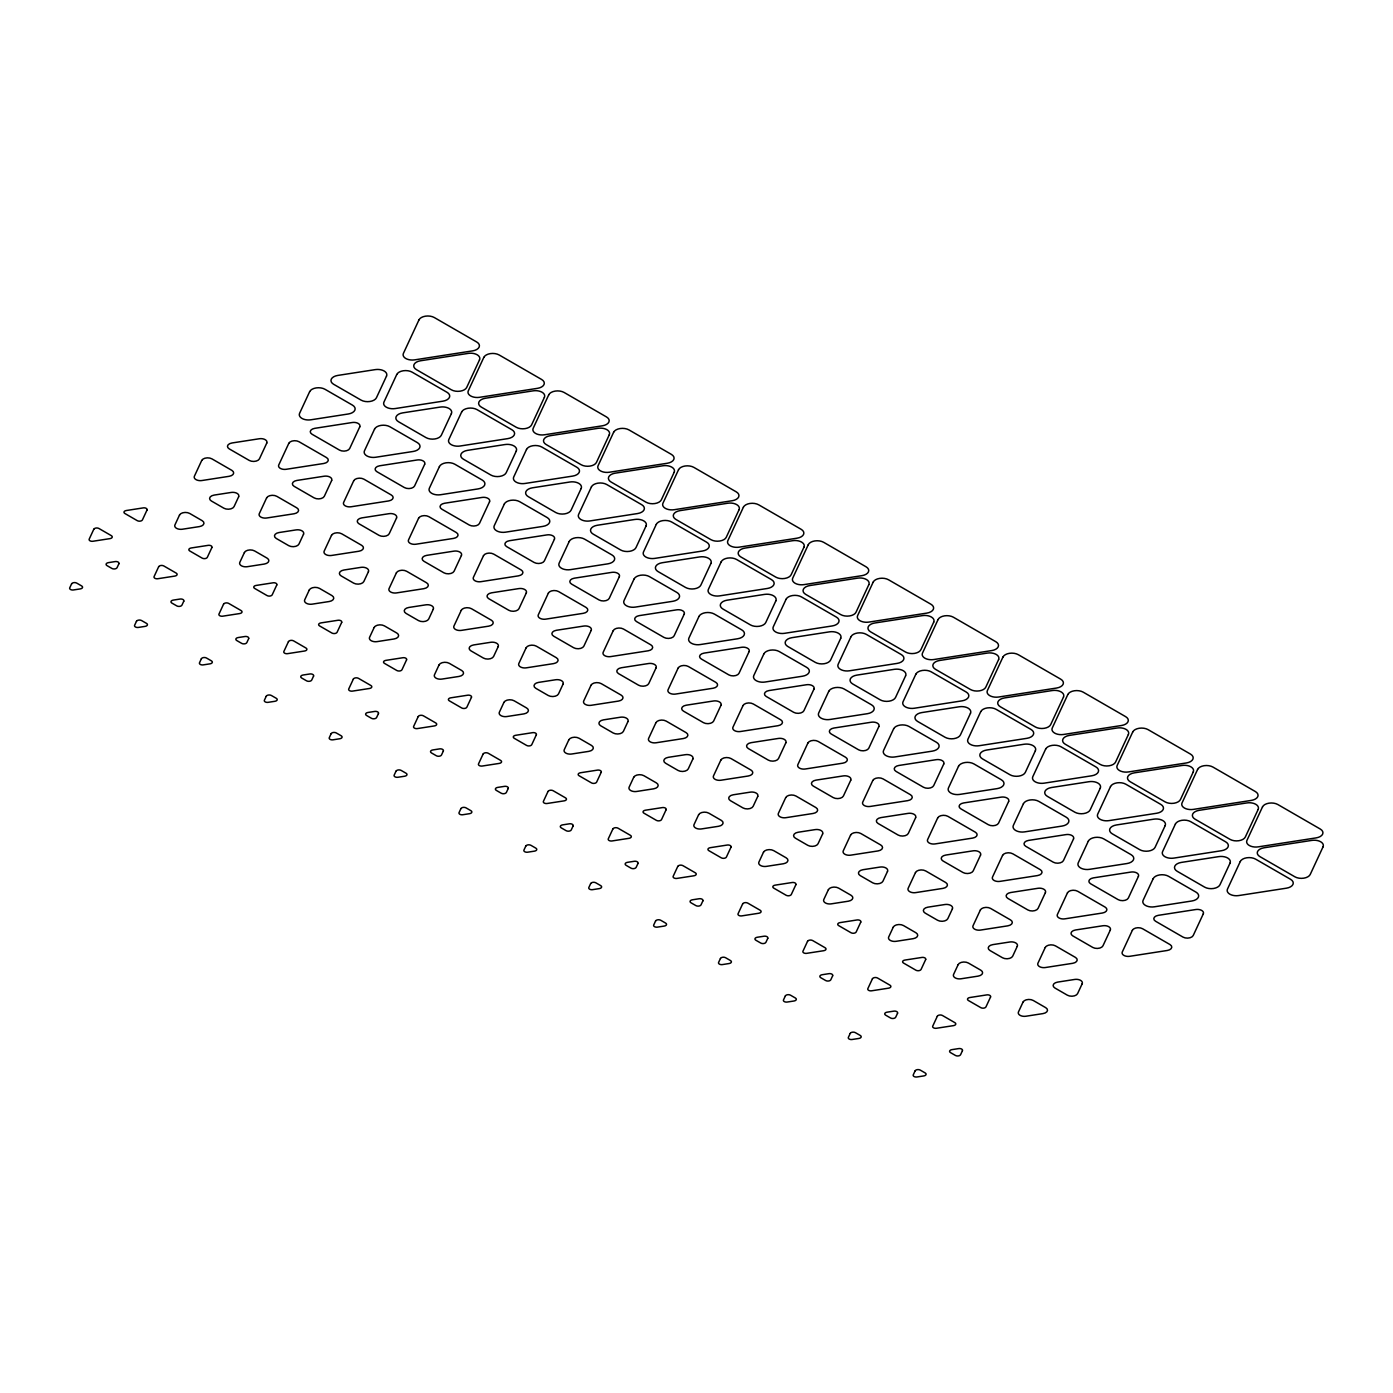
<?xml version="1.0" encoding="UTF-8"?>
<svg xmlns="http://www.w3.org/2000/svg" width="1393" height="1393" viewBox="0 0 1393 1393"><rect width="100%" height="100%" fill="white"/><g stroke="black" fill="none" stroke-linecap="round" stroke-linejoin="round"><path stroke-width="1.5" d="M93.784 529.27L89.222 539.091A3.065 1.759 0 0 0 90.005 540.797A3.065 1.759 0 0 0 92.965 541.25L109.995 538.621A3.065 1.759 0 0 0 111.353 535.661L98.903 528.469A3.065 1.759 0 0 0 93.784 529.27M71.583 583.876L69.754 587.794A3.065 1.759 0 0 0 70.538 589.5A3.065 1.759 0 0 0 73.498 589.953L80.289 588.908A3.065 1.759 0 0 0 81.665 585.948L76.685 583.075A3.065 1.759 0 0 0 71.583 583.876M118.875 563.747L117.064 567.682A3.065 1.759 0 0 1 111.945 568.466L106.965 565.593A3.065 1.759 0 0 1 108.341 562.65L115.131 561.588A3.065 1.759 0 0 1 118.092 562.041A3.065 1.759 0 0 1 118.875 563.747M146.996 510.064L142.434 519.885A3.065 1.759 0 0 1 137.315 520.686L124.848 513.477A3.065 1.759 0 0 1 126.223 510.534L143.253 507.888A3.065 1.759 0 0 1 146.213 508.358A3.065 1.759 0 0 1 146.996 510.064M201.724 460.456L194.411 476.197A6.112 3.535 0 0 0 195.995 479.61A6.112 3.535 0 0 0 201.898 480.533L229.166 476.302A6.112 3.535 0 0 0 231.9 470.399L211.945 458.872A6.112 3.535 0 0 0 201.724 460.456M179.505 515.062L174.943 524.9A6.112 3.535 0 0 0 176.528 528.313A6.112 3.535 0 0 0 182.431 529.218L199.46 526.589A6.112 3.535 0 0 0 202.194 520.686L189.744 513.477A6.112 3.535 0 0 0 179.505 515.062M158.663 566.725L154.101 576.563A3.065 1.759 0 0 0 154.902 578.269A3.065 1.759 0 0 0 157.844 578.722L174.874 576.075A3.065 1.759 0 0 0 176.249 573.132L163.782 565.941A3.065 1.759 0 0 0 158.663 566.725M136.462 621.33L134.633 625.248A3.065 1.759 0 0 0 135.434 626.954A3.065 1.759 0 0 0 138.395 627.425L145.185 626.362A3.065 1.759 0 0 0 146.544 623.402L141.581 620.547A3.065 1.759 0 0 0 136.462 621.33M183.772 601.219L181.943 605.137A3.065 1.759 0 0 1 176.824 605.92L171.861 603.065A3.065 1.759 0 0 1 173.237 600.104L180.028 599.06A3.065 1.759 0 0 1 182.971 599.512A3.065 1.759 0 0 1 183.772 601.219M211.893 547.519L207.313 557.357A3.065 1.759 0 0 1 202.194 558.14L189.744 550.949A3.065 1.759 0 0 1 191.12 547.989L208.149 545.36A3.065 1.759 0 0 1 211.092 545.812A3.065 1.759 0 0 1 211.893 547.519M238.638 496.779L234.059 506.617A6.112 3.535 0 0 1 223.838 508.184L211.37 500.992A6.112 3.535 0 0 1 214.104 495.09L231.134 492.46A6.112 3.535 0 0 1 237.054 493.366A6.112 3.535 0 0 1 238.638 496.779M266.76 443.078L259.446 458.819A6.112 3.535 0 0 1 249.208 460.404L229.253 448.894A6.112 3.535 0 0 1 232.004 442.974L259.255 438.76A6.112 3.535 0 0 1 265.175 439.666A6.112 3.535 0 0 1 266.76 443.078M309.646 391.659L299.599 413.303A9.176 5.293 0 0 0 301.968 418.422A9.176 5.293 0 0 0 310.831 419.798L348.337 413.982A9.176 5.293 0 0 0 352.446 405.119L325.004 389.291A9.176 5.293 0 0 0 309.646 391.659M288.821 443.305L278.757 464.966A6.112 3.535 0 0 0 280.341 468.379A6.112 3.535 0 0 0 286.244 469.284L323.751 463.486A6.112 3.535 0 0 0 326.484 457.566L299.042 441.738A6.112 3.535 0 0 0 288.821 443.305M266.603 497.928L259.29 513.669A6.112 3.535 0 0 0 260.874 517.082A6.112 3.535 0 0 0 266.777 517.987L294.045 513.773A6.112 3.535 0 0 0 296.796 507.853L276.841 496.343A6.112 3.535 0 0 0 266.603 497.928M244.402 552.533L239.822 562.354A6.112 3.535 0 0 0 241.407 565.767A6.112 3.535 0 0 0 247.327 566.69L264.357 564.043A6.112 3.535 0 0 0 267.09 558.14L254.623 550.949A6.112 3.535 0 0 0 244.402 552.533M223.559 604.179L218.997 614.017A3.065 1.759 0 0 0 219.781 615.723A3.065 1.759 0 0 0 222.741 616.176L239.77 613.547A3.065 1.759 0 0 0 241.128 610.587L228.678 603.395A3.065 1.759 0 0 0 223.559 604.179M201.341 658.802L199.53 662.72A3.065 1.759 0 0 0 200.313 664.426A3.065 1.759 0 0 0 203.274 664.879L210.064 663.834A3.065 1.759 0 0 0 211.44 660.874L206.46 658.001A3.065 1.759 0 0 0 201.341 658.802M248.651 638.673L246.84 642.591A3.065 1.759 0 0 1 241.72 643.392L236.74 640.519A3.065 1.759 0 0 1 238.116 637.559L244.907 636.514A3.065 1.759 0 0 1 247.867 636.967A3.065 1.759 0 0 1 248.651 638.673M276.772 584.973L272.21 594.811A3.065 1.759 0 0 1 267.09 595.595L254.623 588.403A3.065 1.759 0 0 1 255.999 585.46L273.028 582.814A3.065 1.759 0 0 1 275.988 583.267A3.065 1.759 0 0 1 276.772 584.973M303.517 534.233L298.955 544.071A6.112 3.535 0 0 1 288.717 545.656L276.267 538.464A6.112 3.535 0 0 1 279 532.544L296.03 529.915A6.112 3.535 0 0 1 301.933 530.82A6.112 3.535 0 0 1 303.517 534.233M331.638 480.55L324.325 496.291A6.112 3.535 0 0 1 314.087 497.858L294.149 486.349A6.112 3.535 0 0 1 296.883 480.446L324.151 476.214A6.112 3.535 0 0 1 330.054 477.137A6.112 3.535 0 0 1 331.638 480.55M359.76 426.85L349.695 448.494A6.112 3.535 0 0 1 339.457 450.078L312.032 434.233A6.112 3.535 0 0 1 314.766 428.33L352.272 422.514A6.112 3.535 0 0 1 358.175 423.437A6.112 3.535 0 0 1 359.76 426.85M386.505 376.11L376.441 397.754A9.176 5.293 0 0 1 361.1 400.122L333.658 384.294A9.176 5.293 0 0 1 337.768 375.431L375.274 369.615A9.176 5.293 0 0 1 384.137 370.991A9.176 5.293 0 0 1 386.505 376.11M418.962 319.902L403.413 353.369A9.176 5.293 0 0 0 405.781 358.489A9.176 5.293 0 0 0 414.644 359.864L472.61 350.879A9.176 5.293 0 0 0 476.737 342.016L434.303 317.534A9.176 5.293 0 0 0 418.962 319.902M396.744 374.508L383.946 402.072A9.176 5.293 0 0 0 386.314 407.191A9.176 5.293 0 0 0 395.177 408.567L442.922 401.167A9.176 5.293 0 0 0 447.031 392.304L412.102 372.14A9.176 5.293 0 0 0 396.744 374.508M374.543 429.114L364.478 450.775A9.176 5.293 0 0 0 366.847 455.894A9.176 5.293 0 0 0 375.727 457.252L413.216 451.454A9.176 5.293 0 0 0 417.325 442.591L389.883 426.746A9.176 5.293 0 0 0 374.543 429.114M353.7 480.777L343.636 502.42A6.112 3.535 0 0 0 345.22 505.833A6.112 3.535 0 0 0 351.14 506.756L388.63 500.94A6.112 3.535 0 0 0 391.381 495.037L363.939 479.192A6.112 3.535 0 0 0 353.7 480.777M331.499 535.382L324.186 551.123A6.112 3.535 0 0 0 325.753 554.536A6.112 3.535 0 0 0 331.673 555.441L358.941 551.228A6.112 3.535 0 0 0 361.675 545.325L341.72 533.798A6.112 3.535 0 0 0 331.499 535.382M309.281 589.988L304.719 599.826A6.112 3.535 0 0 0 306.303 603.239A6.112 3.535 0 0 0 312.206 604.144L329.236 601.515A6.112 3.535 0 0 0 331.969 595.595L319.519 588.403A6.112 3.535 0 0 0 309.281 589.988M288.438 641.651L283.876 651.471A3.065 1.759 0 0 0 284.66 653.178A3.065 1.759 0 0 0 287.62 653.648L304.649 651.001A3.065 1.759 0 0 0 306.025 648.058L293.557 640.85A3.065 1.759 0 0 0 288.438 641.651M266.237 696.256L264.409 700.174A3.065 1.759 0 0 0 265.21 701.88A3.065 1.759 0 0 0 268.152 702.333L274.943 701.288A3.065 1.759 0 0 0 276.319 698.328L271.356 695.473A3.065 1.759 0 0 0 266.237 696.256M313.547 676.145L311.719 680.063A3.065 1.759 0 0 1 306.599 680.846L301.637 677.991A3.065 1.759 0 0 1 302.995 675.03L309.786 673.986A3.065 1.759 0 0 1 312.746 674.438A3.065 1.759 0 0 1 313.547 676.145M341.668 622.445L337.089 632.265A3.065 1.759 0 0 1 331.969 633.066L319.519 625.875A3.065 1.759 0 0 1 320.895 622.915L337.907 620.285A3.065 1.759 0 0 1 340.867 620.738A3.065 1.759 0 0 1 341.668 622.445M368.414 571.705L363.834 581.525A6.112 3.535 0 0 1 353.613 583.11L341.146 575.918A6.112 3.535 0 0 1 343.879 570.016L360.909 567.369A6.112 3.535 0 0 1 366.829 568.292A6.112 3.535 0 0 1 368.414 571.705M396.535 518.004L389.204 533.745A6.112 3.535 0 0 1 378.983 535.33L359.028 523.803A6.112 3.535 0 0 1 361.762 517.9L389.03 513.686A6.112 3.535 0 0 1 394.95 514.592A6.112 3.535 0 0 1 396.535 518.004M424.656 464.304L414.592 485.965A6.112 3.535 0 0 1 404.353 487.533L376.911 471.705A6.112 3.535 0 0 1 379.662 465.784L417.151 459.986A6.112 3.535 0 0 1 423.072 460.891A6.112 3.535 0 0 1 424.656 464.304M451.402 413.564L441.337 435.225A9.176 5.293 0 0 1 425.979 437.594L398.537 421.748A9.176 5.293 0 0 1 402.647 412.885L440.153 407.087A9.176 5.293 0 0 1 449.016 408.445A9.176 5.293 0 0 1 451.402 413.564M479.505 359.864L466.707 387.428A9.176 5.293 0 0 1 451.349 389.796L416.42 369.633A9.176 5.293 0 0 1 420.529 360.77L468.274 353.387A9.176 5.293 0 0 1 477.137 354.745A9.176 5.293 0 0 1 479.505 359.864M483.841 357.357L468.292 390.824A9.176 5.293 0 0 0 470.66 395.943A9.176 5.293 0 0 0 479.54 397.318L537.506 388.334A9.176 5.293 0 0 0 541.616 379.471L499.199 354.989A9.176 5.293 0 0 0 483.841 357.357M461.64 411.98L448.825 439.526A9.176 5.293 0 0 0 451.21 444.646A9.176 5.293 0 0 0 460.073 446.021L507.801 438.621A9.176 5.293 0 0 0 511.91 429.758L476.981 409.594A9.176 5.293 0 0 0 461.64 411.98M439.422 466.585L429.357 488.229A9.176 5.293 0 0 0 431.743 493.348A9.176 5.293 0 0 0 440.606 494.724L478.112 488.908A9.176 5.293 0 0 0 482.222 480.045L454.78 464.2A9.176 5.293 0 0 0 439.422 466.585M418.596 518.231L408.532 539.892A6.112 3.535 0 0 0 410.117 543.305A6.112 3.535 0 0 0 416.019 544.21L453.526 538.412A6.112 3.535 0 0 0 456.26 532.492L428.818 516.646A6.112 3.535 0 0 0 418.596 518.231M396.378 572.854L389.065 588.577A6.112 3.535 0 0 0 390.649 591.99A6.112 3.535 0 0 0 396.552 592.913L423.82 588.682A6.112 3.535 0 0 0 426.554 582.779L406.617 571.269A6.112 3.535 0 0 0 396.378 572.854M374.177 627.459L369.598 637.28A6.112 3.535 0 0 0 371.182 640.693A6.112 3.535 0 0 0 377.103 641.616L394.115 638.969A6.112 3.535 0 0 0 396.866 633.066L384.398 625.875A6.112 3.535 0 0 0 374.177 627.459M353.334 679.105L348.755 688.943A3.065 1.759 0 0 0 349.556 690.649A3.065 1.759 0 0 0 352.516 691.102L369.545 688.473A3.065 1.759 0 0 0 370.904 685.513L358.454 678.321A3.065 1.759 0 0 0 353.334 679.105M331.116 733.711L329.305 737.646A3.065 1.759 0 0 0 330.089 739.352A3.065 1.759 0 0 0 333.049 739.805L339.84 738.743A3.065 1.759 0 0 0 341.215 735.8L336.235 732.927A3.065 1.759 0 0 0 331.116 733.711M378.426 713.599L376.598 717.517A3.065 1.759 0 0 1 371.496 718.318L366.516 715.445A3.065 1.759 0 0 1 367.891 712.485L374.682 711.44A3.065 1.759 0 0 1 377.642 711.893A3.065 1.759 0 0 1 378.426 713.599M406.547 659.899L401.985 669.737A3.065 1.759 0 0 1 396.866 670.521L384.398 663.329A3.065 1.759 0 0 1 385.774 660.386L402.803 657.74A3.065 1.759 0 0 1 405.763 658.192A3.065 1.759 0 0 1 406.547 659.899M433.293 609.159L428.731 618.997A6.112 3.535 0 0 1 418.492 620.581L406.025 613.39A6.112 3.535 0 0 1 408.776 607.47L425.805 604.841A6.112 3.535 0 0 1 431.708 605.746A6.112 3.535 0 0 1 433.293 609.159M461.414 555.476L454.101 571.2A6.112 3.535 0 0 1 443.862 572.784L423.925 561.275A6.112 3.535 0 0 1 426.658 555.372L453.926 551.14A6.112 3.535 0 0 1 459.829 552.063A6.112 3.535 0 0 1 461.414 555.476M489.535 501.776L479.471 523.42A6.112 3.535 0 0 1 469.232 525.004L441.807 509.159A6.112 3.535 0 0 1 444.541 503.256L482.048 497.44A6.112 3.535 0 0 1 487.95 498.363A6.112 3.535 0 0 1 489.535 501.776M516.281 451.036L506.216 472.68A9.176 5.293 0 0 1 490.876 475.048L463.434 459.22A9.176 5.293 0 0 1 467.543 450.357L505.032 444.541A9.176 5.293 0 0 1 513.913 445.917A9.176 5.293 0 0 1 516.281 451.036M544.402 397.336L531.586 424.9A9.176 5.293 0 0 1 516.246 427.268L481.316 407.104A9.176 5.293 0 0 1 485.426 398.241L533.153 390.841A9.176 5.293 0 0 1 542.034 392.217A9.176 5.293 0 0 1 544.402 397.336M548.738 394.828L533.188 428.295A9.176 5.293 0 0 0 535.556 433.415A9.176 5.293 0 0 0 544.419 434.79L602.385 425.805A9.176 5.293 0 0 0 606.495 416.942L564.078 392.443A9.176 5.293 0 0 0 548.738 394.828M526.519 449.434L513.721 476.998A9.176 5.293 0 0 0 516.089 482.117A9.176 5.293 0 0 0 524.952 483.475L572.697 476.093A9.176 5.293 0 0 0 576.806 467.23L541.877 447.066A9.176 5.293 0 0 0 526.519 449.434M504.318 504.04L494.254 525.701A9.176 5.293 0 0 0 496.622 530.82A9.176 5.293 0 0 0 505.485 532.178L542.991 526.38A9.176 5.293 0 0 0 547.101 517.517L519.659 501.672A9.176 5.293 0 0 0 504.318 504.04M483.475 555.703L473.411 577.346A6.112 3.535 0 0 0 474.996 580.759A6.112 3.535 0 0 0 480.916 581.682L518.405 575.866A6.112 3.535 0 0 0 521.156 569.963L493.714 554.118A6.112 3.535 0 0 0 483.475 555.703M461.275 610.308L453.944 626.049A6.112 3.535 0 0 0 455.528 629.462A6.112 3.535 0 0 0 461.449 630.367L488.717 626.154A6.112 3.535 0 0 0 491.45 620.251L471.496 608.724A6.112 3.535 0 0 0 461.275 610.308M439.056 664.914L434.494 674.752A6.112 3.535 0 0 0 436.079 678.165A6.112 3.535 0 0 0 441.981 679.07L459.011 676.441A6.112 3.535 0 0 0 461.745 670.521L449.295 663.329A6.112 3.535 0 0 0 439.056 664.914M418.213 716.577L413.651 726.397A3.065 1.759 0 0 0 414.435 728.104A3.065 1.759 0 0 0 417.395 728.574L434.424 725.927A3.065 1.759 0 0 0 435.8 722.967L423.333 715.776A3.065 1.759 0 0 0 418.213 716.577M396.012 771.182L394.184 775.1A3.065 1.759 0 0 0 394.985 776.806A3.065 1.759 0 0 0 397.928 777.259L404.719 776.214A3.065 1.759 0 0 0 406.094 773.254L401.132 770.399A3.065 1.759 0 0 0 396.012 771.182M443.322 751.071L441.494 754.989A3.065 1.759 0 0 1 436.375 755.772L431.412 752.899A3.065 1.759 0 0 1 432.77 749.956L439.561 748.894A3.065 1.759 0 0 1 442.521 749.364A3.065 1.759 0 0 1 443.322 751.071M471.443 697.371L466.864 707.191A3.065 1.759 0 0 1 461.745 707.992L449.295 700.801A3.065 1.759 0 0 1 450.653 697.841L467.682 695.211A3.065 1.759 0 0 1 470.642 695.664A3.065 1.759 0 0 1 471.443 697.371M498.189 646.631L493.61 656.451A6.112 3.535 0 0 1 483.371 658.036L470.921 650.844A6.112 3.535 0 0 1 473.655 644.942L490.684 642.295A6.112 3.535 0 0 1 496.604 643.218A6.112 3.535 0 0 1 498.189 646.631M526.293 592.93L518.98 608.671A6.112 3.535 0 0 1 508.758 610.256L488.804 598.729A6.112 3.535 0 0 1 491.537 592.826L518.805 588.595A6.112 3.535 0 0 1 524.726 589.518A6.112 3.535 0 0 1 526.293 592.93M554.414 539.23L544.367 560.891A6.112 3.535 0 0 1 534.128 562.459L506.686 546.631A6.112 3.535 0 0 1 509.42 540.71L546.927 534.912A6.112 3.535 0 0 1 552.847 535.817A6.112 3.535 0 0 1 554.414 539.23M581.16 488.49L571.113 510.134A9.176 5.293 0 0 1 555.755 512.52L528.313 496.674A9.176 5.293 0 0 1 532.422 487.811L569.929 481.995A9.176 5.293 0 0 1 578.791 483.371A9.176 5.293 0 0 1 581.16 488.49M609.281 434.79L596.483 462.354A9.176 5.293 0 0 1 581.125 464.722L546.195 444.559A9.176 5.293 0 0 1 550.305 435.696L598.05 428.313A9.176 5.293 0 0 1 606.913 429.671A9.176 5.293 0 0 1 609.281 434.79M613.616 432.283L598.067 465.75A9.176 5.293 0 0 0 600.435 470.869A9.176 5.293 0 0 0 609.316 472.244L667.282 463.26A9.176 5.293 0 0 0 671.391 454.397L628.974 429.915A9.176 5.293 0 0 0 613.616 432.283M591.416 486.888L578.6 514.452A9.176 5.293 0 0 0 580.985 519.572A9.176 5.293 0 0 0 589.848 520.947L637.576 513.547A9.176 5.293 0 0 0 641.685 504.684L606.756 484.52A9.176 5.293 0 0 0 591.416 486.888M569.197 541.511L559.133 563.155A9.176 5.293 0 0 0 561.518 568.274A9.176 5.293 0 0 0 570.381 569.65L607.888 563.834A9.176 5.293 0 0 0 611.997 554.971L584.555 539.126A9.176 5.293 0 0 0 569.197 541.511M548.354 593.157L538.307 614.818A6.112 3.535 0 0 0 539.892 618.231A6.112 3.535 0 0 0 545.795 619.136L583.301 613.32A6.112 3.535 0 0 0 586.035 607.418L558.593 591.572A6.112 3.535 0 0 0 548.354 593.157M526.154 647.762L518.84 663.503A6.112 3.535 0 0 0 520.425 666.916A6.112 3.535 0 0 0 526.328 667.839L553.596 663.608A6.112 3.535 0 0 0 556.329 657.705L536.392 646.195A6.112 3.535 0 0 0 526.154 647.762M503.935 702.385L499.373 712.206A6.112 3.535 0 0 0 500.958 715.619A6.112 3.535 0 0 0 506.86 716.542L523.89 713.895A6.112 3.535 0 0 0 526.641 707.992L514.174 700.801A6.112 3.535 0 0 0 503.935 702.385M483.11 754.031L478.53 763.869A3.065 1.759 0 0 0 479.331 765.575A3.065 1.759 0 0 0 482.291 766.028L499.303 763.399A3.065 1.759 0 0 0 500.679 760.439L488.229 753.247A3.065 1.759 0 0 0 483.11 754.031M460.891 808.636L459.081 812.572A3.065 1.759 0 0 0 459.864 814.278A3.065 1.759 0 0 0 462.824 814.731L469.615 813.669A3.065 1.759 0 0 0 470.973 810.726L466.011 807.853A3.065 1.759 0 0 0 460.891 808.636M508.201 788.525L506.373 792.443A3.065 1.759 0 0 1 501.271 793.244L496.291 790.371A3.065 1.759 0 0 1 497.667 787.411L504.458 786.366A3.065 1.759 0 0 1 507.418 786.819A3.065 1.759 0 0 1 508.201 788.525M536.322 734.825L531.76 744.663A3.065 1.759 0 0 1 526.641 745.447L514.174 738.255A3.065 1.759 0 0 1 515.549 735.312L532.579 732.666A3.065 1.759 0 0 1 535.539 733.118A3.065 1.759 0 0 1 536.322 734.825M563.068 684.085L558.506 693.923A6.112 3.535 0 0 1 548.267 695.507L535.8 688.316A6.112 3.535 0 0 1 538.551 682.396L555.581 679.767A6.112 3.535 0 0 1 561.483 680.672A6.112 3.535 0 0 1 563.068 684.085M591.189 630.385L583.876 646.126A6.112 3.535 0 0 1 573.637 647.71L553.683 636.201A6.112 3.535 0 0 1 556.434 630.28L583.702 626.066A6.112 3.535 0 0 1 589.605 626.972A6.112 3.535 0 0 1 591.189 630.385M619.31 576.702L609.246 598.346A6.112 3.535 0 0 1 599.007 599.93L571.583 584.085A6.112 3.535 0 0 1 574.316 578.182L611.806 572.366A6.112 3.535 0 0 1 617.726 573.289A6.112 3.535 0 0 1 619.31 576.702M646.056 525.962L635.992 547.606A9.176 5.293 0 0 1 620.634 549.974L593.209 534.128A9.176 5.293 0 0 1 597.318 525.265L634.808 519.467A9.176 5.293 0 0 1 643.688 520.843A9.176 5.293 0 0 1 646.056 525.962M674.177 472.262L661.362 499.808A9.176 5.293 0 0 1 646.021 502.194L611.092 482.03A9.176 5.293 0 0 1 615.201 473.167L662.929 465.767A9.176 5.293 0 0 1 671.792 467.143A9.176 5.293 0 0 1 674.177 472.262M678.513 469.754L662.946 503.221A9.176 5.293 0 0 0 665.332 508.341A9.176 5.293 0 0 0 674.195 509.716L732.161 500.731A9.176 5.293 0 0 0 736.27 491.868L693.853 467.369A9.176 5.293 0 0 0 678.513 469.754M656.295 524.36L643.496 551.924A9.176 5.293 0 0 0 645.864 557.043A9.176 5.293 0 0 0 654.727 558.401L702.472 551.019A9.176 5.293 0 0 0 706.582 542.156L671.652 521.992A9.176 5.293 0 0 0 656.295 524.36M634.094 578.966L624.029 600.609A9.176 5.293 0 0 0 626.397 605.729A9.176 5.293 0 0 0 635.26 607.104L672.767 601.306A9.176 5.293 0 0 0 676.876 592.443L649.434 576.598A9.176 5.293 0 0 0 634.094 578.966M613.251 630.629L603.186 652.272A6.112 3.535 0 0 0 604.771 655.685A6.112 3.535 0 0 0 610.691 656.591L648.18 650.792A6.112 3.535 0 0 0 650.914 644.889L623.489 629.044A6.112 3.535 0 0 0 613.251 630.629M591.032 685.234L583.719 700.975A6.112 3.535 0 0 0 585.304 704.388A6.112 3.535 0 0 0 591.224 705.293L618.475 701.079A6.112 3.535 0 0 0 621.226 695.159L601.271 683.65A6.112 3.535 0 0 0 591.032 685.234M568.832 739.84L564.269 749.678A6.112 3.535 0 0 0 565.837 753.091A6.112 3.535 0 0 0 571.757 753.996L588.786 751.367A6.112 3.535 0 0 0 591.52 745.447L579.07 738.255A6.112 3.535 0 0 0 568.832 739.84M547.989 791.503L543.427 801.323A3.065 1.759 0 0 0 544.21 803.03A3.065 1.759 0 0 0 547.17 803.482L564.2 800.853A3.065 1.759 0 0 0 565.575 797.893L553.108 790.702A3.065 1.759 0 0 0 547.989 791.503M525.788 846.108L523.96 850.026A3.065 1.759 0 0 0 524.761 851.732A3.065 1.759 0 0 0 527.703 852.185L534.494 851.14A3.065 1.759 0 0 0 535.87 848.18L530.907 845.307A3.065 1.759 0 0 0 525.788 846.108M573.08 825.997L571.269 829.915A3.065 1.759 0 0 1 566.15 830.698L561.187 827.825A3.065 1.759 0 0 1 562.546 824.882L569.337 823.82A3.065 1.759 0 0 1 572.297 824.29A3.065 1.759 0 0 1 573.08 825.997M601.201 772.297L596.639 782.117A3.065 1.759 0 0 1 591.52 782.918L579.07 775.727A3.065 1.759 0 0 1 580.428 772.767L597.458 770.12A3.065 1.759 0 0 1 600.418 770.59A3.065 1.759 0 0 1 601.201 772.297M627.947 721.557L623.385 731.377A6.112 3.535 0 0 1 613.146 732.962L600.696 725.77A6.112 3.535 0 0 1 603.43 719.868L620.46 717.221A6.112 3.535 0 0 1 626.38 718.144A6.112 3.535 0 0 1 627.947 721.557M656.068 667.856L648.755 683.597A6.112 3.535 0 0 1 638.534 685.182L618.579 673.655A6.112 3.535 0 0 1 621.313 667.752L648.581 663.521A6.112 3.535 0 0 1 654.484 664.444A6.112 3.535 0 0 1 656.068 667.856M684.189 614.156L674.142 635.8A6.112 3.535 0 0 1 663.904 637.385L636.462 621.539A6.112 3.535 0 0 1 639.195 615.636L676.702 609.838A6.112 3.535 0 0 1 682.605 610.743A6.112 3.535 0 0 1 684.189 614.156M710.935 563.416L700.888 585.06A9.176 5.293 0 0 1 685.53 587.446L658.088 571.6A9.176 5.293 0 0 1 662.197 562.737L699.704 556.921A9.176 5.293 0 0 1 708.567 558.297A9.176 5.293 0 0 1 710.935 563.416M739.056 509.716L726.258 537.28A9.176 5.293 0 0 1 710.9 539.648L675.971 519.485A9.176 5.293 0 0 1 680.08 510.622L727.825 503.221A9.176 5.293 0 0 1 736.688 504.597A9.176 5.293 0 0 1 739.056 509.716M743.392 507.209L727.842 540.676A9.176 5.293 0 0 0 730.211 545.795A9.176 5.293 0 0 0 739.074 547.17L797.057 538.186A9.176 5.293 0 0 0 801.167 529.323L758.75 504.841A9.176 5.293 0 0 0 743.392 507.209M721.191 561.814L708.375 589.378A9.176 5.293 0 0 0 710.743 594.498A9.176 5.293 0 0 0 719.624 595.873L767.351 588.473A9.176 5.293 0 0 0 771.461 579.61L736.531 559.446A9.176 5.293 0 0 0 721.191 561.814M698.973 616.437L688.908 638.081A9.176 5.293 0 0 0 691.294 643.2A9.176 5.293 0 0 0 700.157 644.576L737.646 638.76A9.176 5.293 0 0 0 741.773 629.897L714.33 614.052A9.176 5.293 0 0 0 698.973 616.437M678.13 668.083L668.083 689.727A6.112 3.535 0 0 0 669.667 693.139A6.112 3.535 0 0 0 675.57 694.062L713.077 688.246A6.112 3.535 0 0 0 715.81 682.344L688.368 666.498A6.112 3.535 0 0 0 678.13 668.083M655.929 722.688L648.616 738.429A6.112 3.535 0 0 0 650.2 741.842A6.112 3.535 0 0 0 656.103 742.765L683.371 738.534A6.112 3.535 0 0 0 686.105 732.631L666.167 721.104A6.112 3.535 0 0 0 655.929 722.688M633.711 777.294L629.148 787.132A6.112 3.535 0 0 0 630.733 790.545A6.112 3.535 0 0 0 636.636 791.468L653.665 788.821A6.112 3.535 0 0 0 656.416 782.918L643.949 775.727A6.112 3.535 0 0 0 633.711 777.294M612.885 828.957L608.306 838.795A3.065 1.759 0 0 0 609.107 840.501A3.065 1.759 0 0 0 612.049 840.954L629.079 838.307A3.065 1.759 0 0 0 630.454 835.365L618.004 828.173A3.065 1.759 0 0 0 612.885 828.957M590.667 883.562L588.856 887.48A3.065 1.759 0 0 0 589.639 889.187A3.065 1.759 0 0 0 592.6 889.657L599.39 888.595A3.065 1.759 0 0 0 600.749 885.652L595.786 882.779A3.065 1.759 0 0 0 590.667 883.562M637.977 863.451L636.148 867.369A3.065 1.759 0 0 1 631.029 868.17L626.066 865.297A3.065 1.759 0 0 1 627.442 862.337L634.233 861.292A3.065 1.759 0 0 1 637.176 861.745A3.065 1.759 0 0 1 637.977 863.451M666.098 809.751L661.536 819.589A3.065 1.759 0 0 1 656.416 820.373L643.949 813.181A3.065 1.759 0 0 1 645.325 810.221L662.354 807.592A3.065 1.759 0 0 1 665.297 808.044A3.065 1.759 0 0 1 666.098 809.751M692.843 759.011L688.281 768.849A6.112 3.535 0 0 1 678.043 770.433L665.575 763.225A6.112 3.535 0 0 1 668.327 757.322L685.356 754.693A6.112 3.535 0 0 1 691.259 755.598A6.112 3.535 0 0 1 692.843 759.011M720.965 705.311L713.651 721.052A6.112 3.535 0 0 1 703.413 722.636L683.458 711.126A6.112 3.535 0 0 1 686.209 705.206L713.46 700.992A6.112 3.535 0 0 1 719.38 701.898A6.112 3.535 0 0 1 720.965 705.311M749.086 651.611L739.021 673.272A6.112 3.535 0 0 1 728.783 674.856L701.341 659.011A6.112 3.535 0 0 1 704.092 653.108L741.581 647.292A6.112 3.535 0 0 1 747.501 648.215A6.112 3.535 0 0 1 749.086 651.611M775.831 600.871L765.767 622.532A9.176 5.293 0 0 1 750.409 624.9L722.984 609.054A9.176 5.293 0 0 1 727.094 600.191L764.583 594.393A9.176 5.293 0 0 1 773.446 595.751A9.176 5.293 0 0 1 775.831 600.871M803.953 547.188L791.137 574.734A9.176 5.293 0 0 1 775.797 577.12L740.867 556.956A9.176 5.293 0 0 1 744.976 548.093L792.704 540.693A9.176 5.293 0 0 1 801.567 542.069A9.176 5.293 0 0 1 803.953 547.188M808.288 544.68L792.721 578.147A9.176 5.293 0 0 0 795.107 583.267A9.176 5.293 0 0 0 803.97 584.625L861.936 575.657A9.176 5.293 0 0 0 866.046 566.794L823.629 542.295A9.176 5.293 0 0 0 808.288 544.68M786.07 599.286L773.272 626.85A9.176 5.293 0 0 0 775.64 631.952A9.176 5.293 0 0 0 784.503 633.327L832.248 625.945A9.176 5.293 0 0 0 836.357 617.082L801.428 596.9A9.176 5.293 0 0 0 786.07 599.286M763.869 653.892L753.805 675.535A9.176 5.293 0 0 0 756.173 680.655A9.176 5.293 0 0 0 765.036 682.03L802.542 676.214A9.176 5.293 0 0 0 806.651 667.351L779.209 651.524A9.176 5.293 0 0 0 763.869 653.892M743.026 705.554L732.962 727.198A6.112 3.535 0 0 0 734.546 730.611A6.112 3.535 0 0 0 740.449 731.517L777.956 725.718A6.112 3.535 0 0 0 780.689 719.798L753.265 703.97A6.112 3.535 0 0 0 743.026 705.554M720.808 760.16L713.495 775.901A6.112 3.535 0 0 0 715.079 779.314A6.112 3.535 0 0 0 720.999 780.219L748.25 776.005A6.112 3.535 0 0 0 751.001 770.085L731.046 758.576A6.112 3.535 0 0 0 720.808 760.16M698.607 814.766L694.027 824.604A6.112 3.535 0 0 0 695.612 827.999A6.112 3.535 0 0 0 701.532 828.922L718.562 826.293A6.112 3.535 0 0 0 721.295 820.373L708.845 813.181A6.112 3.535 0 0 0 698.607 814.766M677.764 866.429L673.202 876.249A3.065 1.759 0 0 0 673.986 877.956A3.065 1.759 0 0 0 676.946 878.408L693.975 875.779A3.065 1.759 0 0 0 695.351 872.819L682.883 865.628A3.065 1.759 0 0 0 677.764 866.429M655.563 921.034L653.735 924.952A3.065 1.759 0 0 0 654.518 926.658A3.065 1.759 0 0 0 657.479 927.111L664.269 926.066A3.065 1.759 0 0 0 665.645 923.106L660.665 920.233A3.065 1.759 0 0 0 655.563 921.034M702.856 900.905L701.045 904.841A3.065 1.759 0 0 1 695.925 905.624L690.945 902.751A3.065 1.759 0 0 1 692.321 899.808L699.112 898.746A3.065 1.759 0 0 1 702.072 899.199A3.065 1.759 0 0 1 702.856 900.905M730.977 847.223L726.415 857.043A3.065 1.759 0 0 1 721.295 857.844L708.845 850.653A3.065 1.759 0 0 1 710.204 847.693L727.233 845.046A3.065 1.759 0 0 1 730.193 845.516A3.065 1.759 0 0 1 730.977 847.223M757.722 796.483L753.16 806.303A6.112 3.535 0 0 1 742.922 807.888L730.472 800.696A6.112 3.535 0 0 1 733.206 794.794L750.235 792.147A6.112 3.535 0 0 1 756.138 793.07A6.112 3.535 0 0 1 757.722 796.483M785.844 742.782L778.53 758.523A6.112 3.535 0 0 1 768.292 760.108L748.354 748.581A6.112 3.535 0 0 1 751.088 742.678L778.356 738.447A6.112 3.535 0 0 1 784.259 739.37A6.112 3.535 0 0 1 785.844 742.782M813.965 689.082L803.9 710.726A6.112 3.535 0 0 1 793.679 712.311L766.237 696.465A6.112 3.535 0 0 1 768.971 690.562L806.477 684.747A6.112 3.535 0 0 1 812.38 685.669A6.112 3.535 0 0 1 813.965 689.082M840.71 638.342L830.646 659.986A9.176 5.293 0 0 1 815.305 662.371L787.863 646.526A9.176 5.293 0 0 1 791.973 637.663L829.479 631.847A9.176 5.293 0 0 1 838.342 633.223A9.176 5.293 0 0 1 840.71 638.342M868.832 584.642L856.033 612.206A9.176 5.293 0 0 1 840.676 614.574L805.746 594.411A9.176 5.293 0 0 1 809.855 585.548L857.6 578.147A9.176 5.293 0 0 1 866.463 579.523A9.176 5.293 0 0 1 868.832 584.642M873.167 582.135L857.618 615.602A9.176 5.293 0 0 0 859.986 620.721A9.176 5.293 0 0 0 868.849 622.096L926.833 613.112A9.176 5.293 0 0 0 930.942 604.249L888.525 579.767A9.176 5.293 0 0 0 873.167 582.135M850.966 636.74L838.151 664.304A9.176 5.293 0 0 0 840.519 669.424A9.176 5.293 0 0 0 849.399 670.799L897.127 663.399A9.176 5.293 0 0 0 901.236 654.536L866.307 634.372A9.176 5.293 0 0 0 850.966 636.74M828.748 691.346L818.684 713.007A9.176 5.293 0 0 0 821.069 718.126A9.176 5.293 0 0 0 829.932 719.484L867.421 713.686A9.176 5.293 0 0 0 871.53 704.823L844.106 688.978A9.176 5.293 0 0 0 828.748 691.346M807.905 743.009L797.858 764.653A6.112 3.535 0 0 0 799.425 768.065A6.112 3.535 0 0 0 805.346 768.988L842.835 763.172A6.112 3.535 0 0 0 845.586 757.27L818.144 741.424A6.112 3.535 0 0 0 807.905 743.009M785.704 797.614L778.391 813.355A6.112 3.535 0 0 0 779.976 816.768A6.112 3.535 0 0 0 785.878 817.691L813.146 813.46A6.112 3.535 0 0 0 815.88 807.557L795.943 796.03A6.112 3.535 0 0 0 785.704 797.614M763.486 852.22L758.924 862.058A6.112 3.535 0 0 0 760.508 865.471A6.112 3.535 0 0 0 766.411 866.376L783.441 863.747A6.112 3.535 0 0 0 786.192 857.844L773.724 850.653A6.112 3.535 0 0 0 763.486 852.22M742.661 903.883L738.081 913.721A3.065 1.759 0 0 0 738.882 915.427A3.065 1.759 0 0 0 741.825 915.88L758.854 913.233A3.065 1.759 0 0 0 760.23 910.291L747.762 903.099A3.065 1.759 0 0 0 742.661 903.883M720.442 958.488L718.614 962.406A3.065 1.759 0 0 0 719.415 964.113A3.065 1.759 0 0 0 722.375 964.583L729.166 963.521A3.065 1.759 0 0 0 730.524 960.578L725.561 957.705A3.065 1.759 0 0 0 720.442 958.488M767.752 938.377L765.924 942.295A3.065 1.759 0 0 1 760.804 943.078L755.842 940.223A3.065 1.759 0 0 1 757.217 937.263L764.008 936.218A3.065 1.759 0 0 1 766.951 936.671A3.065 1.759 0 0 1 767.752 938.377M795.873 884.677L791.294 894.515A3.065 1.759 0 0 1 786.192 895.299L773.724 888.107A3.065 1.759 0 0 1 775.1 885.147L792.129 882.518A3.065 1.759 0 0 1 795.072 882.97A3.065 1.759 0 0 1 795.873 884.677M822.619 833.937L818.039 843.775A6.112 3.535 0 0 1 807.818 845.342L795.351 838.151A6.112 3.535 0 0 1 798.102 832.248L815.114 829.619A6.112 3.535 0 0 1 821.034 830.524A6.112 3.535 0 0 1 822.619 833.937M850.74 780.237L843.427 795.978A6.112 3.535 0 0 1 833.188 797.562L813.233 786.052A6.112 3.535 0 0 1 815.985 780.132L843.235 775.918A6.112 3.535 0 0 1 849.155 776.824A6.112 3.535 0 0 1 850.74 780.237M878.861 726.537L868.797 748.198A6.112 3.535 0 0 1 858.558 749.782L831.116 733.937A6.112 3.535 0 0 1 833.867 728.034L871.356 722.218A6.112 3.535 0 0 1 877.277 723.124A6.112 3.535 0 0 1 878.861 726.537M905.607 675.797L895.542 697.458A9.176 5.293 0 0 1 880.184 699.826L852.742 683.98A9.176 5.293 0 0 1 856.869 675.117L894.358 669.319A9.176 5.293 0 0 1 903.221 670.677A9.176 5.293 0 0 1 905.607 675.797M933.728 622.114L920.912 649.66A9.176 5.293 0 0 1 905.554 652.046L870.642 631.865A9.176 5.293 0 0 1 874.752 623.002L922.479 615.619A9.176 5.293 0 0 1 931.342 616.995A9.176 5.293 0 0 1 933.728 622.114M938.046 619.589L922.497 653.073A9.176 5.293 0 0 0 924.882 658.192A9.176 5.293 0 0 0 933.745 659.551L991.712 650.583A9.176 5.293 0 0 0 995.821 641.72L953.404 617.221A9.176 5.293 0 0 0 938.046 619.589M915.845 674.212L903.03 701.759A9.176 5.293 0 0 0 905.415 706.878A9.176 5.293 0 0 0 914.278 708.253L962.006 700.853A9.176 5.293 0 0 0 966.133 691.99L931.203 671.826A9.176 5.293 0 0 0 915.845 674.212M893.627 728.818L883.58 750.461A9.176 5.293 0 0 0 885.948 755.581A9.176 5.293 0 0 0 894.811 756.956L932.317 751.14A9.176 5.293 0 0 0 936.427 742.277L908.985 726.449A9.176 5.293 0 0 0 893.627 728.818M872.802 780.463L862.737 802.124A6.112 3.535 0 0 0 864.322 805.537A6.112 3.535 0 0 0 870.225 806.443L907.731 800.644A6.112 3.535 0 0 0 910.465 794.724L883.04 778.896A6.112 3.535 0 0 0 872.802 780.463M850.583 835.086L843.27 850.827A6.112 3.535 0 0 0 844.854 854.24A6.112 3.535 0 0 0 850.775 855.145L878.025 850.931A6.112 3.535 0 0 0 880.776 845.011L860.822 833.502A6.112 3.535 0 0 0 850.583 835.086M828.382 889.692L823.803 899.512A6.112 3.535 0 0 0 825.387 902.925A6.112 3.535 0 0 0 831.308 903.848L848.337 901.201A6.112 3.535 0 0 0 851.071 895.299L838.603 888.107A6.112 3.535 0 0 0 828.382 889.692M807.54 941.337L802.977 951.175A3.065 1.759 0 0 0 803.761 952.882A3.065 1.759 0 0 0 806.721 953.334L823.751 950.705A3.065 1.759 0 0 0 825.109 947.745L812.659 940.554A3.065 1.759 0 0 0 807.54 941.337M785.339 995.96L783.51 999.878A3.065 1.759 0 0 0 784.294 1001.584A3.065 1.759 0 0 0 787.254 1002.037L794.045 1000.992A3.065 1.759 0 0 0 795.42 998.032L790.44 995.159A3.065 1.759 0 0 0 785.339 995.96M832.631 975.831L830.82 979.767A3.065 1.759 0 0 1 825.701 980.55L820.721 977.677A3.065 1.759 0 0 1 822.096 974.734L828.887 973.672A3.065 1.759 0 0 1 831.847 974.125A3.065 1.759 0 0 1 832.631 975.831M860.752 922.149L856.19 931.969A3.065 1.759 0 0 1 851.071 932.77L838.603 925.561A3.065 1.759 0 0 1 839.979 922.619L857.008 919.972A3.065 1.759 0 0 1 859.969 920.442A3.065 1.759 0 0 1 860.752 922.149M887.498 871.391L882.936 881.229A6.112 3.535 0 0 1 872.697 882.814L860.247 875.622A6.112 3.535 0 0 1 862.981 869.702L880.01 867.073A6.112 3.535 0 0 1 885.913 867.978A6.112 3.535 0 0 1 887.498 871.391M915.619 817.708L908.306 833.449A6.112 3.535 0 0 1 898.067 835.016L878.13 823.507A6.112 3.535 0 0 1 880.864 817.604L908.132 813.373A6.112 3.535 0 0 1 914.034 814.296A6.112 3.535 0 0 1 915.619 817.708M943.74 764.008L933.676 785.652A6.112 3.535 0 0 1 923.455 787.237L896.012 771.391A6.112 3.535 0 0 1 898.746 765.488L936.253 759.673A6.112 3.535 0 0 1 942.156 760.595A6.112 3.535 0 0 1 943.74 764.008M970.486 713.268L960.421 734.912A9.176 5.293 0 0 1 945.081 737.28L917.639 721.452A9.176 5.293 0 0 1 921.748 712.589L959.255 706.773A9.176 5.293 0 0 1 968.118 708.149A9.176 5.293 0 0 1 970.486 713.268M998.607 659.568L985.809 687.132A9.176 5.293 0 0 1 970.451 689.5L935.521 669.337A9.176 5.293 0 0 1 939.631 660.474L987.376 653.073A9.176 5.293 0 0 1 996.239 654.449A9.176 5.293 0 0 1 998.607 659.568M1002.943 657.061L987.393 690.528A9.176 5.293 0 0 0 989.761 695.647A9.176 5.293 0 0 0 998.624 697.022L1056.608 688.038A9.176 5.293 0 0 0 1060.717 679.175L1018.3 654.693A9.176 5.293 0 0 0 1002.943 657.061M980.724 711.666L967.926 739.23A9.176 5.293 0 0 0 970.294 744.35A9.176 5.293 0 0 0 979.157 745.725L1026.902 738.325A9.176 5.293 0 0 0 1031.012 729.462L996.082 709.298A9.176 5.293 0 0 0 980.724 711.666M958.523 766.272L948.459 787.933A9.176 5.293 0 0 0 950.827 793.052A9.176 5.293 0 0 0 959.707 794.41L997.196 788.612A9.176 5.293 0 0 0 1001.306 779.749L973.881 763.904A9.176 5.293 0 0 0 958.523 766.272M937.681 817.935L927.616 839.579A6.112 3.535 0 0 0 929.201 842.991A6.112 3.535 0 0 0 935.121 843.914L972.61 838.098A6.112 3.535 0 0 0 975.361 832.196L947.919 816.35A6.112 3.535 0 0 0 937.681 817.935M915.48 872.54L908.166 888.281A6.112 3.535 0 0 0 909.751 891.694A6.112 3.535 0 0 0 915.654 892.617L942.922 888.386A6.112 3.535 0 0 0 945.655 882.483L925.701 870.956A6.112 3.535 0 0 0 915.48 872.54M893.261 927.146L888.699 936.984A6.112 3.535 0 0 0 890.284 940.397A6.112 3.535 0 0 0 896.187 941.302L913.216 938.673A6.112 3.535 0 0 0 915.95 932.77L903.5 925.561A6.112 3.535 0 0 0 893.261 927.146M872.418 978.809L867.856 988.63A3.065 1.759 0 0 0 868.657 990.336A3.065 1.759 0 0 0 871.6 990.806L888.63 988.159A3.065 1.759 0 0 0 890.005 985.217L877.538 978.008A3.065 1.759 0 0 0 872.418 978.809M850.218 1033.414L848.389 1037.332A3.065 1.759 0 0 0 849.19 1039.039A3.065 1.759 0 0 0 852.15 1039.491L858.941 1038.447A3.065 1.759 0 0 0 860.299 1035.487L855.337 1032.631A3.065 1.759 0 0 0 850.218 1033.414M897.527 1013.303L895.699 1017.221A3.065 1.759 0 0 1 890.58 1018.004L885.617 1015.149A3.065 1.759 0 0 1 886.993 1012.189L893.784 1011.144A3.065 1.759 0 0 1 896.726 1011.597A3.065 1.759 0 0 1 897.527 1013.303M925.649 959.603L921.069 969.441A3.065 1.759 0 0 1 915.95 970.225L903.5 963.033A3.065 1.759 0 0 1 904.875 960.073L921.887 957.444A3.065 1.759 0 0 1 924.848 957.896A3.065 1.759 0 0 1 925.649 959.603M952.394 908.863L947.815 918.683A6.112 3.535 0 0 1 937.593 920.268L925.126 913.077A6.112 3.535 0 0 1 927.86 907.174L944.889 904.527A6.112 3.535 0 0 1 950.81 905.45A6.112 3.535 0 0 1 952.394 908.863M980.515 855.163L973.202 870.904A6.112 3.535 0 0 1 962.963 872.488L943.009 860.978A6.112 3.535 0 0 1 945.76 855.058L973.01 850.844A6.112 3.535 0 0 1 978.931 851.75A6.112 3.535 0 0 1 980.515 855.163M1008.636 801.463L998.572 823.124A6.112 3.535 0 0 1 988.334 824.708L960.891 808.863A6.112 3.535 0 0 1 963.643 802.943L1001.132 797.144A6.112 3.535 0 0 1 1007.052 798.05A6.112 3.535 0 0 1 1008.636 801.463M1035.382 750.723L1025.318 772.384A9.176 5.293 0 0 1 1009.96 774.752L982.518 758.906A9.176 5.293 0 0 1 986.627 750.043L1024.134 744.245A9.176 5.293 0 0 1 1032.997 745.603A9.176 5.293 0 0 1 1035.382 750.723M1063.503 697.022L1050.688 724.586A9.176 5.293 0 0 1 1035.33 726.954L1000.4 706.791A9.176 5.293 0 0 1 1004.527 697.928L1052.255 690.545A9.176 5.293 0 0 1 1061.118 691.903A9.176 5.293 0 0 1 1063.503 697.022M1067.822 694.515L1052.272 727.982A9.176 5.293 0 0 0 1054.658 733.101A9.176 5.293 0 0 0 1063.521 734.477L1121.487 725.509A9.176 5.293 0 0 0 1125.596 716.629L1083.179 692.147A9.176 5.293 0 0 0 1067.822 694.515M1045.621 749.138L1032.805 776.685A9.176 5.293 0 0 0 1035.191 781.804A9.176 5.293 0 0 0 1044.053 783.179L1091.781 775.779A9.176 5.293 0 0 0 1095.891 766.916L1060.978 746.752A9.176 5.293 0 0 0 1045.621 749.138M1023.402 803.744L1013.355 825.387A9.176 5.293 0 0 0 1015.723 830.507A9.176 5.293 0 0 0 1024.586 831.882L1062.093 826.066A9.176 5.293 0 0 0 1066.202 817.203L1038.76 801.358A9.176 5.293 0 0 0 1023.402 803.744M1002.577 855.389L992.512 877.05A6.112 3.535 0 0 0 994.097 880.463A6.112 3.535 0 0 0 1000 881.369L1037.506 875.57A6.112 3.535 0 0 0 1040.24 869.65L1012.798 853.805A6.112 3.535 0 0 0 1002.577 855.389M980.359 910.012L973.045 925.736A6.112 3.535 0 0 0 974.63 929.148A6.112 3.535 0 0 0 980.533 930.071L1007.801 925.84A6.112 3.535 0 0 0 1010.552 919.937L990.597 908.428A6.112 3.535 0 0 0 980.359 910.012M958.158 964.618L953.578 974.438A6.112 3.535 0 0 0 955.163 977.851A6.112 3.535 0 0 0 961.083 978.774L978.112 976.127A6.112 3.535 0 0 0 980.846 970.225L968.379 963.033A6.112 3.535 0 0 0 958.158 964.618M937.315 1016.263L932.753 1026.101A3.065 1.759 0 0 0 933.536 1027.808A3.065 1.759 0 0 0 936.496 1028.26L953.526 1025.631A3.065 1.759 0 0 0 954.884 1022.671L942.434 1015.48A3.065 1.759 0 0 0 937.315 1016.263M915.097 1070.886L913.286 1074.804A3.065 1.759 0 0 0 914.069 1076.51A3.065 1.759 0 0 0 917.029 1076.963L923.82 1075.918A3.065 1.759 0 0 0 925.196 1072.958L920.216 1070.085A3.065 1.759 0 0 0 915.097 1070.886M962.406 1050.757L960.595 1054.675A3.065 1.759 0 0 1 955.476 1055.476L950.496 1052.603A3.065 1.759 0 0 1 951.872 1049.643L958.663 1048.598A3.065 1.759 0 0 1 961.623 1049.051A3.065 1.759 0 0 1 962.406 1050.757M990.527 997.057L985.965 1006.895A3.065 1.759 0 0 1 980.846 1007.679L968.379 1000.487A3.065 1.759 0 0 1 969.754 997.545L986.784 994.898A3.065 1.759 0 0 1 989.744 995.351A3.065 1.759 0 0 1 990.527 997.057M1017.273 946.317L1012.711 956.155A6.112 3.535 0 0 1 1002.472 957.74L990.023 950.548A6.112 3.535 0 0 1 992.756 944.628L1009.786 941.999A6.112 3.535 0 0 1 1015.689 942.904A6.112 3.535 0 0 1 1017.273 946.317M1045.394 892.634L1038.081 908.375A6.112 3.535 0 0 1 1027.842 909.942L1007.905 898.433A6.112 3.535 0 0 1 1010.639 892.53L1037.907 888.299A6.112 3.535 0 0 1 1043.81 889.222A6.112 3.535 0 0 1 1045.394 892.634M1073.515 838.934L1063.451 860.578A6.112 3.535 0 0 1 1053.212 862.163L1025.788 846.317A6.112 3.535 0 0 1 1028.522 840.414L1066.028 834.599A6.112 3.535 0 0 1 1071.931 835.521A6.112 3.535 0 0 1 1073.515 838.934M1100.261 788.194L1090.197 809.838A9.176 5.293 0 0 1 1074.856 812.206L1047.414 796.378A9.176 5.293 0 0 1 1051.523 787.515L1089.03 781.699A9.176 5.293 0 0 1 1097.893 783.075A9.176 5.293 0 0 1 1100.261 788.194M1128.382 734.494L1115.584 762.058A9.176 5.293 0 0 1 1100.226 764.426L1065.297 744.262A9.176 5.293 0 0 1 1069.406 735.4L1117.134 727.999A9.176 5.293 0 0 1 1126.014 729.375A9.176 5.293 0 0 1 1128.382 734.494M1132.718 731.987L1117.169 765.454A9.176 5.293 0 0 0 1119.537 770.573A9.176 5.293 0 0 0 1128.4 771.948L1186.366 762.964A9.176 5.293 0 0 0 1190.493 754.101L1148.058 729.619A9.176 5.293 0 0 0 1132.718 731.987M1110.5 786.592L1097.701 814.156A9.176 5.293 0 0 0 1100.07 819.276A9.176 5.293 0 0 0 1108.932 820.634L1156.678 813.251A9.176 5.293 0 0 0 1160.787 804.388L1125.857 784.224A9.176 5.293 0 0 0 1110.5 786.592M1088.299 841.198L1078.234 862.859A9.176 5.293 0 0 0 1080.602 867.978A9.176 5.293 0 0 0 1089.483 869.336L1126.972 863.538A9.176 5.293 0 0 0 1131.081 854.675L1103.639 838.83A9.176 5.293 0 0 0 1088.299 841.198M1067.456 892.861L1057.391 914.505A6.112 3.535 0 0 0 1058.976 917.917A6.112 3.535 0 0 0 1064.896 918.84L1102.385 913.024A6.112 3.535 0 0 0 1105.137 907.122L1077.694 891.276A6.112 3.535 0 0 0 1067.456 892.861M1045.255 947.466L1037.942 963.207A6.112 3.535 0 0 0 1039.509 966.62A6.112 3.535 0 0 0 1045.429 967.526L1072.697 963.312A6.112 3.535 0 0 0 1075.431 957.409L1055.476 945.882A6.112 3.535 0 0 0 1045.255 947.466M1023.037 1002.072L1018.475 1011.91A6.112 3.535 0 0 0 1020.059 1015.323A6.112 3.535 0 0 0 1025.962 1016.228L1042.991 1013.599A6.112 3.535 0 0 0 1045.725 1007.679L1033.275 1000.487A6.112 3.535 0 0 0 1023.037 1002.072M1082.169 983.789L1077.59 993.609A6.112 3.535 0 0 1 1067.369 995.194L1054.901 988.003A6.112 3.535 0 0 1 1057.635 982.1L1074.665 979.453A6.112 3.535 0 0 1 1080.585 980.376A6.112 3.535 0 0 1 1082.169 983.789M1110.291 930.089L1102.96 945.83A6.112 3.535 0 0 1 1092.739 947.414L1072.784 935.887A6.112 3.535 0 0 1 1075.518 929.984L1102.786 925.77A6.112 3.535 0 0 1 1108.706 926.676A6.112 3.535 0 0 1 1110.291 930.089M1138.394 876.389L1128.347 898.05A6.112 3.535 0 0 1 1118.109 899.617L1090.667 883.789A6.112 3.535 0 0 1 1093.418 877.869L1130.907 872.07A6.112 3.535 0 0 1 1136.827 872.976A6.112 3.535 0 0 1 1138.394 876.389M1165.157 825.649L1155.093 847.31A9.176 5.293 0 0 1 1139.735 849.678L1112.293 833.832A9.176 5.293 0 0 1 1116.402 824.969L1153.909 819.154A9.176 5.293 0 0 1 1162.772 820.529A9.176 5.293 0 0 1 1165.157 825.649M1193.261 771.948L1180.463 799.512A9.176 5.293 0 0 1 1165.105 801.88L1130.176 781.717A9.176 5.293 0 0 1 1134.285 772.854L1182.03 765.471A9.176 5.293 0 0 1 1190.893 766.829A9.176 5.293 0 0 1 1193.261 771.948M1197.597 769.441L1182.048 802.908A9.176 5.293 0 0 0 1184.416 808.027A9.176 5.293 0 0 0 1193.296 809.403L1251.262 800.418A9.176 5.293 0 0 0 1255.372 791.555L1212.955 767.073A9.176 5.293 0 0 0 1197.597 769.441M1175.396 824.047L1162.58 851.611A9.176 5.293 0 0 0 1164.966 856.73A9.176 5.293 0 0 0 1173.829 858.105L1221.557 850.705A9.176 5.293 0 0 0 1225.666 841.842L1190.736 821.678A9.176 5.293 0 0 0 1175.396 824.047M1153.178 878.67L1143.113 900.313A9.176 5.293 0 0 0 1145.499 905.433A9.176 5.293 0 0 0 1154.362 906.808L1191.868 900.992A9.176 5.293 0 0 0 1195.978 892.129L1168.535 876.284A9.176 5.293 0 0 0 1153.178 878.67M1132.352 930.315L1122.288 951.976A6.112 3.535 0 0 0 1123.872 955.389A6.112 3.535 0 0 0 1129.775 956.295L1167.282 950.479A6.112 3.535 0 0 0 1170.016 944.576L1142.573 928.731A6.112 3.535 0 0 0 1132.352 930.315M1203.291 913.86L1193.226 935.504A6.112 3.535 0 0 1 1182.988 937.089L1155.563 921.243A6.112 3.535 0 0 1 1158.297 915.34L1195.803 909.525A6.112 3.535 0 0 1 1201.706 910.447A6.112 3.535 0 0 1 1203.291 913.86M1230.036 863.12L1219.972 884.764A9.176 5.293 0 0 1 1204.632 887.132L1177.189 871.287A9.176 5.293 0 0 1 1181.299 862.424L1218.788 856.625A9.176 5.293 0 0 1 1227.668 858.001A9.176 5.293 0 0 1 1230.036 863.12M1258.158 809.42L1245.342 836.984A9.176 5.293 0 0 1 1230.002 839.352L1195.072 819.188A9.176 5.293 0 0 1 1199.181 810.326L1246.909 802.925A9.176 5.293 0 0 1 1255.79 804.301A9.176 5.293 0 0 1 1258.158 809.42M1262.493 806.913L1246.944 840.379A9.176 5.293 0 0 0 1249.312 845.499A9.176 5.293 0 0 0 1258.175 846.874L1316.141 837.889A9.176 5.293 0 0 0 1320.251 829.027L1277.834 804.527A9.176 5.293 0 0 0 1262.493 806.913M1240.275 861.518L1227.477 889.082A9.176 5.293 0 0 0 1229.845 894.202A9.176 5.293 0 0 0 1238.708 895.56L1286.453 888.177A9.176 5.293 0 0 0 1290.562 879.314L1255.633 859.15A9.176 5.293 0 0 0 1240.275 861.518M1323.037 846.874L1310.238 874.438A9.176 5.293 0 0 1 1294.881 876.806L1259.951 856.643A9.176 5.293 0 0 1 1264.06 847.78L1311.806 840.397A9.176 5.293 0 0 1 1320.668 841.755A9.176 5.293 0 0 1 1323.037 846.874"/></g></svg>
